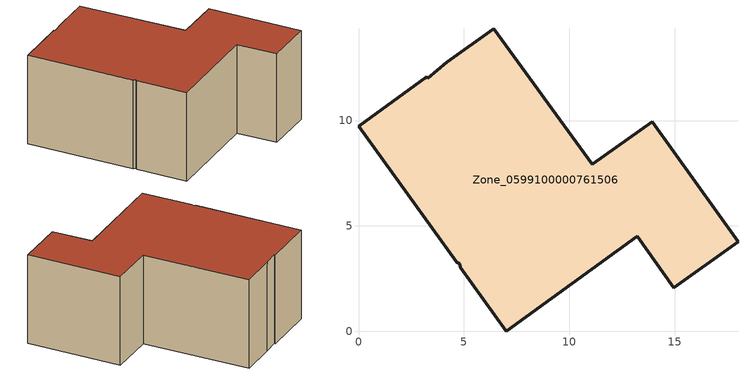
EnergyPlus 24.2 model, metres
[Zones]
Zone_0599100000761506
 floor ground (C_G): 3.28,12.01 4.19,12.75 6.42,14.36 11.09,7.92 13.94,9.94 18,4.25 14.96,2.08 13.21,4.52 7.02,0 4.82,3.05 4.81,3.21 4.66,3.27 0,9.73 3.23,12.07 z0
 wall outside (C_F): 11.09,7.92 6.42,14.36 4.19,12.75 3.28,12.01 3.23,12.07 0,9.73 4.66,3.27 4.81,3.21 4.82,3.05 7.02,0 13.21,4.52 14.96,2.08 18,4.25 13.94,9.94 11.09,7.92 z0:6.76
 roof outside (C_R): 6.42,14.36 4.19,12.75 3.28,12.01 3.23,12.07 0,9.73 4.66,3.27 4.81,3.21 4.82,3.05 7.02,0 13.21,4.52 14.96,2.08 18,4.25 13.94,9.94 11.09,7.92 z6.76
[BUILDING]
Pand.0599100000761506: North Axis=0; Terrain=City; Loads Convergence Tolerance Value=0.04; Temperature Convergence Tolerance Value=0.4; Solar Distribution=FullExterior; Maximum Number of Warmup Days=25; Minimum Number of Warmup Days=1
[Site:Location]
Rotterdam.The.Hague.AP_ZH_NLD Design_Conditions: Latitude=51.96; Longitude=4.45; Time Zone=1; Elevation=-4.5
[SITE:GROUNDTEMPERATURE:BUILDINGSURFACE]
18, 18, 18, 18, 18, 18, 18, 18, 18, 18, 18, 18
[MATERIAL] Thermal Absorptance=0.9; Solar Absorptance=0.7; Visible Absorptance=0.7
Name | Roughness | Thickness | Conductivity | Density | Specific Heat
G.D.2006-2014 | MediumSmooth | 0.15 | 0.06 | 540 | 1210
F.D.2006-2014 | Rough | 0.3 | 0.12 | 1920 | 840
R.D.2006-2014 | MediumRough | 0.2 | 0.08 | 1500 | 1000
[CONSTRUCTION]
C_G: G.D.2006-2014
C_F: F.D.2006-2014
C_R: R.D.2006-2014
[ZONE]
Zone_0599100000761506: Type=1; Multiplier=1; Ceiling Height=Autocalculate; Volume=Autocalculate; Floor Area=autocalculate; Part of Total Floor Area=Yes
[ZONEINFILTRATION:DESIGNFLOWRATE]
Infil_Zone_0599100000761506: Zone or ZoneList or Space or SpaceList=Zone_0599100000761506; Schedule=AlwaysOn; Design Flow Rate Calculation Method=Flow/Area; Flow Rate per Floor Area=0.0021; Constant Term Coefficient=1; Temperature Term Coefficient=0; Velocity Term Coefficient=0; Velocity Squared Term Coefficient=0
[HVACTEMPLATE:ZONE:IDEALLOADSAIRSYSTEM]
Zone_0599100000761506: Maximum Heating Supply Air Temperature=50; Minimum Cooling Supply Air Temperature=13; Maximum Heating Supply Air Humidity Ratio=0.0156; Minimum Cooling Supply Air Humidity Ratio=0.0077; Heating Limit=NoLimit; Cooling Limit=NoLimit; Dehumidification Control Type=ConstantSensibleHeatRatio; Cooling Sensible Heat Ratio=0.7; Dehumidification Setpoint=60; Humidification Control Type=None; Humidification Setpoint=30; Outdoor Air Method=None; Outdoor Air Flow Rate per Person=0.00944; Outdoor Air Flow Rate per Zone Floor Area=0; Outdoor Air Flow Rate per Zone=0; Demand Controlled Ventilation Type=None; Outdoor Air Economizer Type=NoEconomizer; Heat Recovery Type=None; Sensible Heat Recovery Effectiveness=0.7; Latent Heat Recovery Effectiveness=0.65
[ZONECONTROL:THERMOSTAT]
ThermostatControl_Zone_0599100000761506: Zone or ZoneList=Zone_0599100000761506; Control Type Schedule=DualSetpointControlType; Control 1=Thermostat_Zone_0599100000761506; Temperature Difference Between Cutout And Setpoint=0
[THERMOSTATSETPOINT:DUALSETPOINT]
Thermostat_Zone_0599100000761506: Heating Setpoint Temperature Schedule=HeatingSetpoint_Zone_0599100000761506; Cooling Setpoint Temperature Schedule=CoolingSetpoint_Zone_0599100000761506
[SCHEDULE:COMPACT]
HeatingSetpoint_Zone_0599100000761506: Through: 12/31, For: AllDays, Until: 24:00, 21
CoolingSetpoint_Zone_0599100000761506: Through: 12/31, For: AllDays, Until: 24:00, 24
DualSetpointControlType: Through: 12/31, For: AllDays, Until: 24:00, 4
AlwaysOn: Through: 12/31, For: AllDays, Until: 24:00, 1
